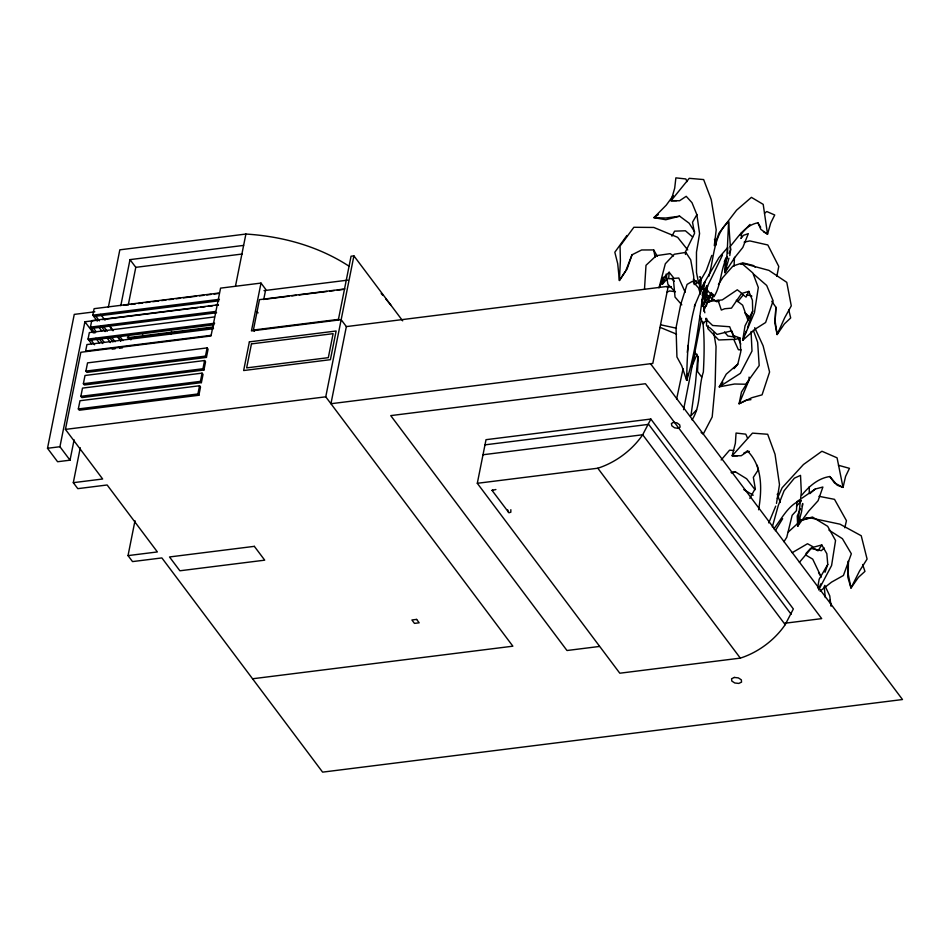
<?xml version="1.0" encoding="UTF-8"?>
<svg xmlns="http://www.w3.org/2000/svg" width="950" height="950" viewBox="0 0 950 950"><rect width="100%" height="100%" fill="white"/><g stroke="black" fill="none" stroke-linecap="round" stroke-linejoin="round"><path stroke-width="1.43" d="M758.599 509.782C761.947 490.366 762.838 466.391 747.757 451.321L743.921 452.972M694.319 306.482L704.781 281.889C699.627 314.83 696.801 348.46 686.66 380.368L681.732 365.786L676.934 356.951L676.044 327.714L680.675 304.558L687.076 284.418L692.586 281.212L698.547 287.945L700.257 293.514M685.461 254.458L685.496 251.762L694.545 233.403L692.526 222.217L696.873 214.676L691.992 202.683L686.209 196.317L679.571 200.747L671.056 200.723L674.702 188.136L675.877 177.864L685.841 178.956L687.016 181.628M687.836 373.469L686.66 380.368C687.123 354.789 688.239 328.854 695.364 304.131M706.705 318.499L706.515 325.874L710.303 328.142L717.048 334.436L731.702 330.826L735.11 339.483L739.991 338.022L740.798 351.69L737.794 364.159L734.029 368.671M727.522 252.7L727.676 247.546L718.901 257.676L700.827 288.776L706.004 289.358L713.972 296.756C721.715 284.394 720.278 268.779 727.415 256.559M740.727 238.498L743.506 235.303L748.315 233.641L742.829 247.439L734.706 257.604L724.957 272.579L725.278 262.319L727.403 257.319M708.807 276.355C714.174 258.151 713.367 234.947 728.602 221.659L727.154 253.021L724.957 272.579L727.011 267.864M734.018 266.178L734.504 257.319M771.756 301.233L775.913 307.242L774.951 323.439L777.136 334.543L784.403 323.902L790.697 317.965L788.69 309.617M775.913 307.242L775.081 320.744L777.136 334.543L784.7 317.716L791.279 305.853L786.778 282.352L768.906 270.37L743.755 263.589L740.941 264.385M644.504 289.038L646 265.299L656.272 255.681L670.237 253.65L673.479 256.001M685.199 292.244L678.751 278.017L674.049 278.362L669.144 272.246L668.705 278.789L673.312 278.457L675.034 297.077L681.803 304.855M697.929 356.321L695.424 383.681L691.066 414.912M699.687 289.691L699.972 281.105M666.995 279.039L662.316 284.311L663.124 277.257M702.869 321.658C704.603 338.343 704.283 355.288 703.356 372.032C698.179 387.493 701.29 405.65 692.039 419.876M802.334 506.386L802.667 503.5L801.539 511.801L797.668 526.193L808.735 511.053L818.092 500.733L822.902 487.017L815.278 489.024L801.883 498.228M702.454 294.999L702.774 292.279M714.305 245.646L716.217 229.841L711.229 199.571L703.641 179.574L689.237 178.327L671.056 200.723L676.602 200.652M800.434 519.329L797.668 526.193L801.313 491.993L800.518 475.368L794.39 478.159L784.094 490.746L778.228 505.673L772.338 526.894M687.266 352.331L688.168 345.289M700.542 294.001L701.053 280.974L700.34 276.794L699.259 276.937M729.79 255.609L730.597 249.803L728.602 221.659M707.061 292.766L704.793 302.812M708.249 325.743L707.833 328.652L718.734 339.969L733.721 339.387L738.387 349.731L741.143 349.897M703.499 305.829L705.244 293.859L707.691 286.199L706.527 285.665M704.306 295.913L705.47 288.658M776.482 503.405L779.487 484.631L775.046 454.302L767.671 434.269L752.471 433.129L732.177 455.774L741.19 455.751L747.757 451.321M817.629 587.979L819.161 579.203L827.771 564.454L826.832 553.696L821.786 544.956L813.651 547.141L807.524 543.732L792.205 552.686M683.561 409.688L701.575 318.274M776.827 276.355L778.774 266.439L767.826 244.981L749.799 240.908L744.123 242.167M74.1 439.838L70.027 460.18L57.594 461.736L47.5 448.293L74.254 314.391L94.846 311.802M70.027 460.18L59.933 446.726L84.906 321.765L96.651 320.293M80.275 447.747L73.304 482.671L102.659 479.002L65.443 429.4L80.857 352.272L211.007 335.979L220.566 288.135L261.001 283.076L265.739 289.382L263.708 299.535M91.627 343.876L88.041 339.079L89.336 332.595L214.474 316.932M94.893 333.07L90.428 327.121L91.722 320.637L218.334 304.784M97.28 321.112L92.815 315.162L94.109 308.679L219.26 293.004M78.327 408.951L79.978 400.734L199.559 385.759L200.509 387.03L198.871 395.259L79.289 410.222L78.327 408.951L197.909 393.977L198.871 395.259M80.857 396.328L82.496 388.111L202.077 373.136L203.039 374.419L201.388 382.636L81.807 397.611L80.857 396.328L200.438 381.366L201.388 382.636M83.374 383.717L85.013 375.488L204.594 360.525L205.556 361.796L203.917 370.025L84.336 384.988L83.374 383.717L202.956 368.742L203.917 370.025M85.892 371.094L87.543 362.876L207.124 347.902L208.074 349.184L206.435 357.402L86.854 372.376L85.892 371.094L205.473 356.119L206.435 357.402M108.347 307.266L119.831 249.826L245.896 234.044A313.488 224.152 -36.9 0 1 348.899 266.107M120.793 305.71L129.996 259.623L243.627 245.397M128.309 304.796L135.791 267.342L129.996 259.623M170.953 334.329L171.523 331.455M650.524 363.719L902.5 699.533L322.608 772.136L161.88 557.923L132.513 561.592L128.024 555.607L134.995 520.719M197.909 393.977L199.559 385.759M200.438 381.366L202.077 373.136M202.956 368.742L204.594 360.525M205.473 356.119L207.124 347.902M235.564 285.724L245.896 234.044M261.001 283.076L251.441 330.921L341.157 319.687L346.358 326.598L330.944 403.726L652.804 363.434L668.218 286.306L346.358 326.598M254.374 331.348L253.389 330.042L259.469 299.642L344.862 288.942M338.319 320.043L351.061 256.227L353.911 255.871L402.669 320.839M252.558 678.775L512.869 646.19L325.755 396.815L353.911 255.871M477.304 483.301L486.02 439.684L650.857 419.045L793.345 608.962L785.199 624.672A64.671 46.241 -36.9 0 1 740.323 658.124L619.804 673.217L477.304 483.301L597.823 468.219A64.671 46.241 -36.9 0 0 642.699 434.756L650.857 419.045M676.614 399.036L683.062 368.742M844.811 527.796L846.45 520.683L834.504 499.344L818.983 496.316M703.879 285.677L704.781 281.889M695.115 352.236L691.576 367.068L697.039 354.219M706.04 291.662L704.924 295.984L702.288 299.998M659.003 287.874L665.332 263.756L674.31 254.232L685.852 252.403L690.709 259.837L693.631 275.856L694.236 284.62M724.957 272.579L728.923 258.174M699.841 279.68L698.701 283.682L693.286 279.205M701.587 302.005L706.076 286.936M747.519 327.999L752.685 311.137L752.424 300.295L748.837 291.377L741.95 293.408L737.295 289.809L722.321 299.891L711.431 301.126L713.509 294.405M706.23 306.173L708.118 300.426L712.298 293.491M657.329 256.322L653.695 249.933L641.618 249.969L632.011 254.802L627.047 269.135L619.412 280.488L617.714 263.72L614.828 252.249L626.893 235.517M825.016 572.28L827.771 564.454M711.788 255.419L706.337 270.453L698.701 283.682L696.481 272.46L696.469 252.142L699.568 233.581L696.873 214.676M715.089 243.509L719.126 232.928L736.582 210.176L751.414 197.362L763.206 204.369L767.541 234.163L763.432 231.752M703.677 311.125L707.121 302.266L713.83 299.713M625.884 270.512L632.011 254.802M743.743 337.618L742.674 340.361L755.464 328.949L765.617 322.501L773.146 300.853L766.686 285.451L753.504 274.016M745.37 333.497L746.451 330.754M724.304 261.868L725.871 257.889M768.776 522.904L775.711 506.136M818.674 588.857L820.752 583.894M659.419 287.316L663.385 277.946L669.144 272.246M729.006 253.555L730.597 249.803L730.158 246.287M800.506 508.511L797.252 516.016L797.668 526.193M777.326 498.429L782.147 487.754L803.462 464.514L821.916 451.25L837.069 457.829L843.03 487.421L837.223 485.224L829.861 476.532C818.081 478.218 809.056 486.412 801.741 495.199M749.075 377.091L749.134 379.881L739.1 403.762L751.901 397.694L762.066 394.856L769.583 372.02L763.123 345.836L754.727 327.667M662.316 284.311L666.568 275.441M748.837 291.377L746.059 297.101L741.475 293.586L731.476 308.144L724.755 308.738L721.323 310.056L718.034 300.212M752.685 311.137L745.049 325.779L742.674 340.361L754.49 312.467L758.302 287.47L752.839 272.959L741.523 263.197L733.02 266L722.843 277.483L718.438 284.513M671.935 236.194L674.595 231.159L685.401 230.779L692.657 237.001M818.651 589.95L831.582 565.523L835.549 540.514L827.664 526.3L812.464 517.026L801.313 520.173M707.334 286.9L706.004 289.358L722.475 255.099M749.847 498.382L755.25 488.514L753.35 477.316L758.409 469.68M775.307 530.729L782.646 518.664M783.976 541.702L786.766 537.249L792.158 515.28L796.456 510.637L797.014 501.576L799.449 499.902M749.134 379.881L741.487 392.006L739.1 403.762L746.213 400.152L750.951 399.665M821.786 544.956L818.009 550.81L811.977 547.473L799.389 562.352M625.159 271.617L619.412 280.488L620.386 260.561L620.053 246.074L633.864 227.287L653.826 227.454L677.647 237.334L687.729 249.933M773.822 528.865C781.814 518.724 788.251 504.83 801.135 500.116M673.265 195.593L666.271 205.129L653.921 217.645L665.784 219.747L679.666 216.184L689.189 223.262L694.664 231.836M760.677 227.287L757.91 222.822C745.275 225.102 738.281 236.918 730.586 245.955M702.24 295.498L706.847 289.726M722.891 382.28L719.257 386.852L734.516 384.014L745.762 384.228L759.193 365.572L757.649 342.202L753.291 330.232M703.938 308.655L704.746 307.657M737.77 301.637L743.102 295.082M711.419 292.541L702.466 306.434M721.145 459.99L729.553 450.181L733.804 450.454M709.508 301.269L705.102 293.788L706.966 291.626M805.944 553.529L810.659 548.352L821.394 550.668L824.101 547.913M740.264 234.935L749.954 224.449M796.432 506.16L801.218 501.149M703.712 294.975L707.762 290.783M690.555 416.1L696.671 409.913M788.31 532L798.059 523.129M737.794 364.159L726.239 374.157L719.257 386.852L740.371 373.338L751.996 351.049L751.07 331.443M495.888 489.523L492.053 490.402L492.741 489.974M809.816 493.656L815.278 489.024M820.052 591.126L831.535 582.136L843.422 575.474L851.342 553.779L842.401 538.674L828.911 530.088M764.512 213.227L766.781 211.529L774.725 214.997L770.723 223.024L767.541 234.163L760.879 229.389L757.91 222.822M658.409 214.534L653.921 217.645L665.784 218.025L679.666 216.184M666.983 292.149L669.596 290.961L675.426 291.709M802.216 520.113L810.552 517.94L840.014 524.186L861.234 535.753L867.089 559.075L859.512 571.057L850.986 588.014L847.78 577.03L848.421 560.88L848.255 574.299L850.986 588.014L858.42 577.351L864.951 571.378L862.612 564.514M731.441 472.874L735.49 471.912L746.653 478.776L755.096 489.737M719.15 301.126L716.609 301.732L705.102 293.788M667.232 287.446L671.258 286.603M731.168 472.483L735.49 471.912M135.791 267.342L242.131 254.03M123.702 305.342L128.072 304.796M130.981 304.428L135.351 303.881M138.273 303.525L142.643 302.979M145.552 302.611L149.922 302.064M152.831 301.696L158.662 300.972M161.583 300.604L165.953 300.058M168.862 299.689L173.232 299.143M176.142 298.775L180.512 298.229M183.433 297.873L196.543 296.222M199.453 295.866L203.822 295.319M206.732 294.951L211.102 294.405M214.023 294.037L218.393 293.491M263.993 290.629L347.831 280.131M92.815 315.162L219.426 299.309M93.801 316.469L218.975 300.806M102.517 319.556L197.885 307.622M200.818 307.254L205.224 306.696M208.157 306.327L212.562 305.781M215.496 305.413L218.429 305.045M263.922 299.357L288.859 296.234M291.793 295.866L296.198 295.308M299.131 294.939L327.014 291.46M329.947 291.092L334.341 290.534M337.286 290.166L343.152 289.429M90.428 327.121L215.567 311.457M91.414 328.427L216.588 312.764M88.041 339.079L214.652 323.226M89.015 340.397L214.201 324.722M127.407 337.737L213.358 326.978M128.464 338.343L212.966 327.774M213.489 328.712L86.937 344.553L85.643 351.037L210.722 335.386M253.389 330.042L338.782 319.354M112.171 349.149L115.104 348.793M119.51 348.234L122.443 347.866M65.443 429.4L325.755 396.815M47.5 448.293L59.933 446.726M484.987 444.849L648.648 424.365L791.148 614.27M483.004 454.753L642.699 434.756L785.199 624.672M128.024 555.607L157.379 551.938L107.148 484.987L77.793 488.656L73.304 482.671M599.379 646.463L566.984 650.512L390.735 415.613L645.454 383.729L821.703 618.628L784.902 623.236M707.121 302.266L709.852 301.981M737.544 455.727L732.177 455.774L735.371 443.258L736.06 433.046L745.786 434.162L747.555 438.164M746.569 451.274L749.396 451.452M735.039 337.131L727.878 336.015L724.518 331.918M805.98 517.596L808.854 518.213M660.773 324.829L676.471 328.225M742.544 262.829L753.065 265.406L755.25 267.116M746.617 294.702L751.889 296.139M838.446 465.274L849.466 468.35L845.595 476.366L843.03 487.421L834.468 482.885L829.861 476.532M739.991 338.022L733.127 335.469L729.683 326.741L712.619 325.482L705.755 318.939M660.167 327.394L676.566 334.151M805.493 554.871L812.713 559.146L821.299 577.113M743.767 489.582L753.207 495.199M701.076 432.499L703.249 434.103L712.191 416.955L715.124 385.593L716.051 346.465L713.806 332.749M736.297 300.248L742.639 305.199L748.006 320.376M744.836 312.692L749.918 317.288M492.053 490.402L508.939 512.763L510.827 512.204L510.839 509.687M745.37 313.916L748.457 316.932M672.22 279.205L674.251 281.259M674.939 291.591L667.921 284.288L666.164 274.051M381.176 293.538L382.886 295.331M385.629 298.716L391.127 305.461M597.823 468.219L740.323 658.124M257.07 311.6L258.056 312.906M142.548 334.721L144.329 337.084M127.371 335.172L130.863 339.827M119.474 335.968L122.966 340.622M109.238 325.375L113.192 330.636M117.384 336.229L120.876 340.884M100.676 314.367L105.022 320.174M108.514 324.805L112.86 330.612M117.218 336.419L120.698 341.062M95.891 316.207L99.37 320.851M103.728 326.657L107.207 331.301M111.566 337.096L115.045 341.739M100.771 325.755L105.117 331.562M109.476 337.357L112.955 342M99.156 327.489L101.769 330.968M106.994 337.927L110.473 342.57M93.504 328.166L96.116 331.657M101.341 338.616L103.954 342.095M99.251 338.877L102.731 343.52M84.906 321.765L93.314 332.975M95.891 338.283L99.37 342.926M91.117 340.124L94.596 344.767M701.658 377.019L697.526 371.462L698.203 357.307L694.984 352.391M508.535 512.383L507.704 509.924M699.675 316.386L703.261 323.784L705.304 321.219L706.551 320.981L705.969 318.25M818.544 572.256L819.791 574.881M824.778 585.378L829.766 595.888L830.941 606.041M737.889 337.582L740.762 344.066M703.677 306.494L704.223 307.741M777.242 494.214L780.271 502.467M714.483 239.364L716.158 244.898M829.742 600.198L831.286 605.696M757.233 465.239L758.539 470.749M702.525 301.827L704.829 312.776M653.695 249.933L655.12 257.153M699.414 285.618L700.102 289.702M824.172 586.411L825.301 597.538M696.077 280.678L696.314 283.634M686.529 377.577L686.66 380.368M809.198 486.768L809.305 493.335M741.416 232.536L741.475 237.797M249.375 341.869L243.651 370.536L330.398 359.682L336.122 331.004L249.375 341.869M251.453 343.888L246.656 367.887L328.32 357.663L333.117 333.664L251.453 343.888M673.514 422.334L671.401 423.558L671.84 425.826L674.571 427.797L678.003 428.331L680.129 427.108L679.678 424.84L676.946 422.869L673.514 422.334M734.314 677.433L731.595 678.739L731.785 681.031L734.778 682.979L738.815 683.43L741.534 682.124L741.344 679.832L738.352 677.896L734.314 677.433M254.351 546.345L169.516 556.961L179.882 570.784L264.717 560.168L254.351 546.345M416.622 619.4L411.908 619.982L414.461 623.39L419.176 622.808L416.622 619.4"/></g></svg>
